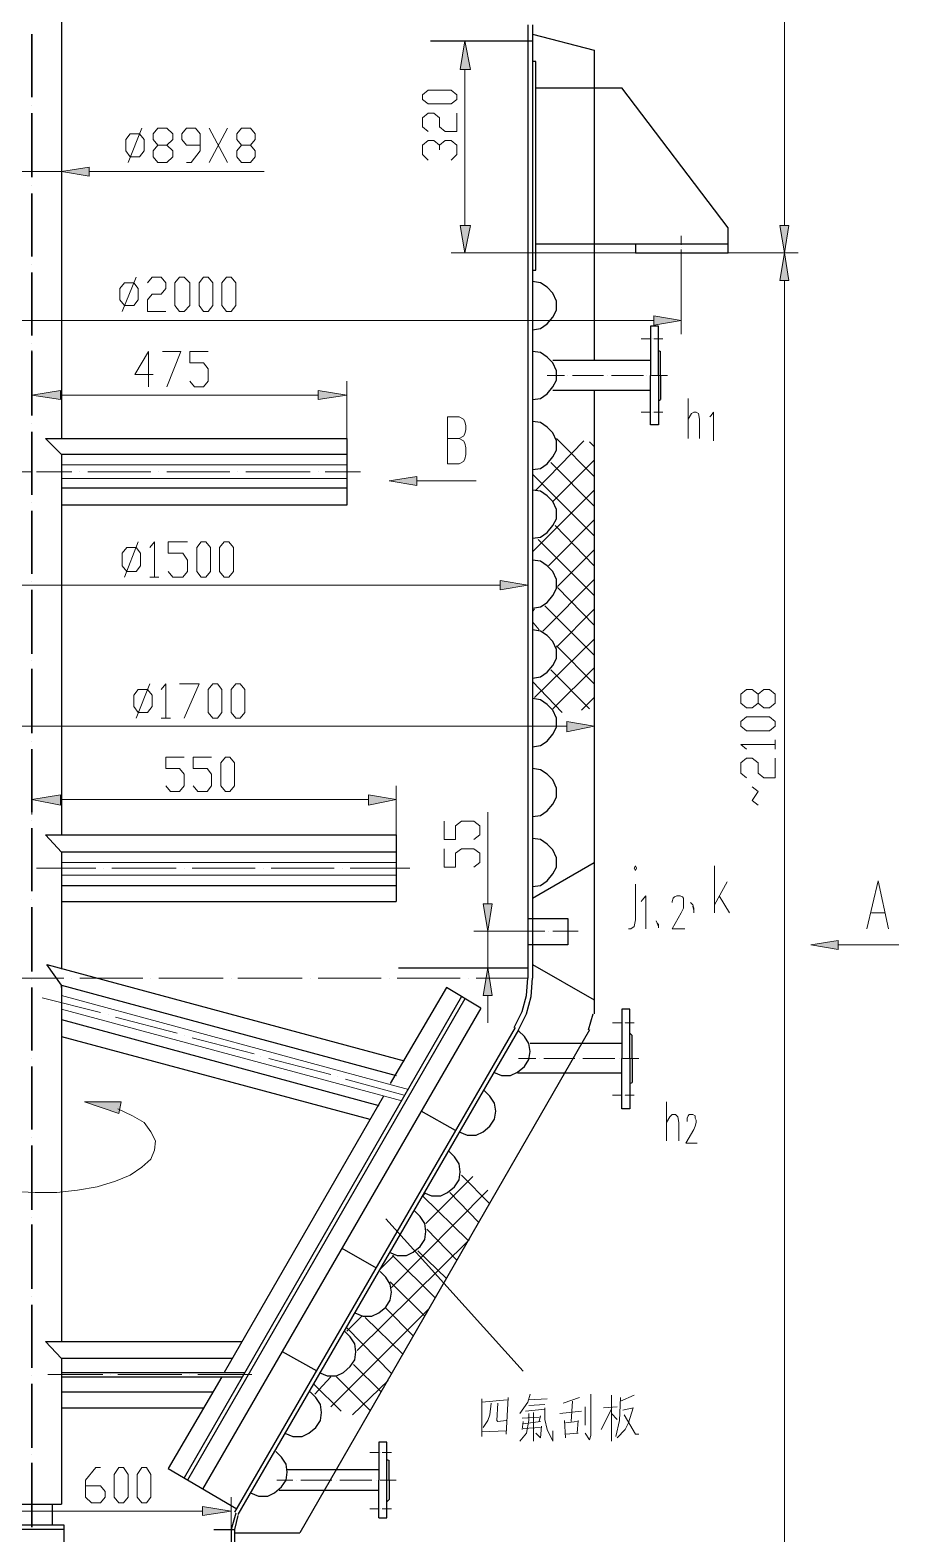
# Model space of a CAD drawing. Header units: inches. Extents: x -244 to 17, y 0 to 370.
# Drawn here: x -172.7 to -124.6, y 220.7 to 304.1 of the extents above; entities that cross this region are included whole.
import ezdxf

# ---------------------------------------------------------------- set-up
doc = ezdxf.new("R2010")
doc.units = ezdxf.units.IN
doc.header["$MEASUREMENT"] = 0
doc.layers.add('图层 1', color=7, linetype='Continuous')

# ---------------------------------------------------------------- blocks, each defined once
blk = doc.blocks.new('block 2')
at = {"layer": '图层 1', "true_color": 0xffffff}
h = blk.add_hatch(color=7, dxfattribs=at)
h.dxf.hatch_style = 2
h.paths.add_polyline_path([(281.813, 191.707), (281.242, 191.707), (281.559, 193.294)])
h = blk.add_hatch(color=7, dxfattribs=at)
h.dxf.hatch_style = 2
h.paths.add_polyline_path([(304.229, 191.707), (303.721, 191.707), (303.975, 193.294)])
h = blk.add_hatch(color=7, dxfattribs=at)
h.dxf.hatch_style = 2
h.paths.add_polyline_path([(316.611, 190.119), (316.103, 190.119), (316.357, 191.643)])
h = blk.add_hatch(color=7, dxfattribs=at)
h.dxf.hatch_style = 2
h.paths.add_polyline_path([(264.795, 188.341), (264.16, 188.468), (264.795, 190.373)])
h = blk.add_hatch(color=7, dxfattribs=at)
h.dxf.hatch_style = 2
h.paths.add_polyline_path([(242.38, 183.833), (241.872, 183.833), (242.126, 182.245)])
h = blk.add_hatch(color=7, dxfattribs=at)
h.dxf.hatch_style = 2
h.paths.add_polyline_path([(304.229, 177.419), (303.721, 177.419), (303.975, 175.832)])
h = blk.add_hatch(color=7, dxfattribs=at)
h.dxf.hatch_style = 2
h.paths.add_polyline_path([(281.813, 174.625), (281.242, 174.625), (281.559, 173.101)])
h = blk.add_hatch(color=7, dxfattribs=at)
h.dxf.hatch_style = 2
h.paths.add_polyline_path([(299.466, 171.958), (298.958, 171.958), (299.212, 173.482)])
h = blk.add_hatch(color=7, dxfattribs=at)
h.dxf.hatch_style = 2
h.paths.add_polyline_path([(313.373, 169.545), (313.373, 168.974), (311.849, 169.291)])
h = blk.add_hatch(color=7, dxfattribs=at)
h.dxf.hatch_style = 2
h.paths.add_polyline_path([(322.009, 169.545), (322.009, 168.974), (323.596, 169.291)])
h = blk.add_hatch(color=7, dxfattribs=at)
h.dxf.hatch_style = 2
h.paths.add_polyline_path([(270.701, 168.275), (270.701, 167.767), (272.225, 168.021)])
h = blk.add_hatch(color=7, dxfattribs=at)
h.dxf.hatch_style = 2
h.paths.add_polyline_path([(275.781, 168.275), (275.781, 167.767), (274.257, 168.021)])
h = blk.add_hatch(color=7, dxfattribs=at)
h.dxf.hatch_style = 2
h.paths.add_polyline_path([(293.688, 167.323), (293.18, 167.323), (293.434, 165.799)])
h = blk.add_hatch(color=7, dxfattribs=at)
h.dxf.hatch_style = 2
h.paths.add_polyline_path([(285.877, 163.64), (285.306, 163.64), (285.623, 162.116)])
h = blk.add_hatch(color=7, dxfattribs=at)
h.dxf.hatch_style = 2
h.paths.add_polyline_path([(308.356, 158.814), (307.848, 158.814), (308.102, 157.29)])
h = blk.add_hatch(color=7, dxfattribs=at)
h.dxf.hatch_style = 2
h.paths.add_polyline_path([(310.325, 151.829), (310.325, 151.321), (311.849, 151.575)])
h = blk.add_hatch(color=7, dxfattribs=at)
h.dxf.hatch_style = 2
h.paths.add_polyline_path([(313.373, 151.829), (313.373, 151.321), (311.849, 151.575)])
h = blk.add_hatch(color=7, dxfattribs=at)
h.dxf.hatch_style = 2
h.paths.add_polyline_path([(273.749, 148.59), (273.241, 148.59), (273.495, 150.114)])
at = {"layer": '图层 1', "color": 7, "lineweight": 13, "true_color": 0xffffff}
for points in [[(308.102, 228.41), (308.102, 158.814)], [(285.623, 222.885), (285.623, 163.64)], [(293.434, 219.266), (293.434, 167.323)], [(299.72, 193.294), (299.72, 204.407)], [(242.126, 202.756), (242.126, 183.833)], [(264.414, 188.532), (264.033, 187.706), (263.652, 187.071), (263.144, 186.69), (262.636, 186.436), (262.128, 186.5), (261.62, 186.69), (261.176, 187.198), (260.731, 187.833), (260.414, 188.659), (260.096, 189.675), (259.906, 190.754), (259.779, 191.897), (259.779, 193.104), (259.842, 194.247)], [(316.357, 194.882), (316.357, 191.643)], [(282.893, 193.294), (280.734, 193.294)], [(281.813, 191.707), (281.242, 191.707), (281.559, 193.294), (281.813, 191.707)], [(306.451, 193.294), (303.213, 193.294)], [(304.229, 191.707), (303.721, 191.707), (303.975, 193.294), (304.229, 191.707)], [(281.559, 174.625), (281.559, 191.707)], [(303.975, 177.419), (303.975, 191.707)], [(269.939, 191.643), (264.859, 172.784)], [(270.701, 191.643), (265.494, 172.403)], [(277.368, 191.643), (277.368, 173.101)], [(278.067, 191.643), (278.067, 173.101)], [(299.339, 191.643), (299.339, 175.832)], [(300.101, 191.643), (300.101, 175.832)], [(316.611, 190.119), (316.103, 190.119), (316.357, 191.643), (316.611, 190.119)], [(316.167, 191.643), (317.119, 191.643)], [(264.795, 188.341), (264.16, 188.468), (264.795, 190.373), (264.795, 188.341)], [(316.357, 190.119), (316.357, 180.404)], [(242.38, 183.833), (241.872, 183.833), (242.126, 182.245), (242.38, 183.833)], [(240.919, 182.245), (242.888, 182.245)], [(304.229, 177.419), (303.721, 177.419), (303.975, 175.832), (304.229, 177.419)], [(301.562, 175.832), (304.737, 175.832)], [(281.813, 174.625), (281.242, 174.625), (281.559, 173.101), (281.813, 174.625)], [(258.318, 173.673), (249.873, 166.053)], [(299.466, 171.958), (298.958, 171.958), (299.212, 173.482), (299.466, 171.958)], [(279.591, 173.101), (282.321, 173.101)], [(299.212, 171.958), (299.212, 168.656)], [(311.849, 159.83), (311.849, 170.053)], [(323.596, 168.402), (323.596, 170.053)], [(313.373, 169.545), (313.373, 168.974), (311.849, 169.291), (313.373, 169.545)], [(313.373, 169.291), (322.009, 169.291)], [(322.009, 169.545), (322.009, 168.974), (323.596, 169.291), (322.009, 169.545)], [(272.225, 166.243), (272.225, 168.783)], [(274.257, 166.243), (274.257, 168.783)], [(270.701, 168.021), (269.177, 168.021)], [(270.701, 168.275), (270.701, 167.767), (272.225, 168.021), (270.701, 168.275)], [(272.225, 168.021), (274.257, 168.021)], [(275.781, 168.275), (275.781, 167.767), (274.257, 168.021), (275.781, 168.275)], [(275.781, 168.021), (280.861, 168.021)], [(293.688, 167.323), (293.18, 167.323), (293.434, 165.799), (293.688, 167.323)], [(295.974, 165.799), (292.672, 165.799)], [(285.877, 163.64), (285.306, 163.64), (285.623, 162.116), (285.877, 163.64)], [(282.448, 162.116), (286.385, 162.116)], [(308.356, 158.814), (307.848, 158.814), (308.102, 157.29), (308.356, 158.814)], [(264.795, 158.115), (262.636, 158.115)], [(263.652, 158.115), (263.97, 157.925), (264.097, 157.798), (264.097, 157.607), (263.97, 157.48), (263.652, 157.417), (262.636, 157.417)], [(263.716, 156.972), (263.779, 156.972), (263.906, 156.972), (264.033, 156.909), (264.097, 156.845), (264.097, 156.655), (264.033, 156.528), (263.906, 156.528), (263.779, 156.464), (263.652, 156.464), (263.462, 156.528), (263.271, 156.591), (262.509, 157.036), (262.509, 156.401)], [(303.784, 156.909), (301.562, 156.909)], [(302.641, 156.909), (302.959, 156.718), (303.022, 156.591), (303.022, 156.464), (302.959, 156.337), (302.641, 156.274), (301.562, 156.274)], [(311.531, 157.29), (307.34, 157.29)], [(302.768, 155.702), (302.832, 155.639), (303.022, 155.512), (301.435, 155.512)], [(311.849, 154.686), (311.849, 150.813)], [(311.849, 153.035), (311.849, 150.813)], [(310.325, 151.829), (310.325, 151.321), (311.849, 151.575), (310.325, 151.829)], [(313.373, 151.829), (313.373, 151.321), (311.849, 151.575), (313.373, 151.829)], [(236.093, 151.575), (310.325, 151.575)], [(313.373, 151.575), (341.44, 151.575)], [(273.749, 148.59), (273.241, 148.59), (273.495, 150.114), (273.749, 148.59)], [(273.495, 148.59), (273.495, 145.225)]]:
    blk.add_lwpolyline(points, dxfattribs=at)
at = {"layer": '图层 1', "color": 7, "lineweight": 25, "true_color": 0xffffff}
for points in [[(241.11, 191.516), (238.887, 191.516), (238.887, 195.009), (241.11, 195.009), (241.11, 194.691)], [(241.364, 191.516), (241.11, 191.516), (241.11, 195.009), (241.364, 195.009), (241.364, 191.516)], [(242.507, 194.882), (242.507, 191.643)], [(250.571, 182.182), (250.571, 191.643), (251.524, 192.532), (251.524, 181.674)], [(278.638, 173.101), (278.638, 191.643), (279.591, 192.532), (279.591, 173.101)], [(300.673, 175.832), (300.673, 191.643), (301.562, 192.532), (301.562, 175.832)], [(241.364, 192.151), (242.507, 192.151)], [(272.415, 192.469), (267.081, 172.657)], [(271.272, 191.643), (272.415, 192.469)], [(250.571, 191.643), (242.507, 191.643)], [(247.841, 191.643), (247.841, 183.769)], [(248.73, 191.643), (248.73, 183.261)], [(249.555, 191.643), (249.555, 181.61)], [(249.809, 191.643), (249.809, 181.483)], [(271.145, 191.643), (271.272, 191.643), (251.524, 191.643)], [(268.415, 191.643), (263.843, 174.562)], [(269.367, 191.643), (264.605, 174.054)], [(271.272, 191.643), (266.256, 173.101)], [(278.638, 191.643), (272.161, 191.643)], [(275.908, 191.643), (275.908, 173.101)], [(276.797, 191.643), (276.797, 173.101)], [(300.673, 191.643), (279.591, 191.643)], [(301.562, 175.832), (297.879, 175.832), (297.879, 191.643)], [(298.831, 191.643), (298.831, 175.832)], [(324.803, 191.643), (301.562, 191.643)], [(249.555, 182.753), (244.475, 185.738), (242.253, 181.928)], [(270.51, 169.291), (243.84, 184.658)], [(270.637, 169.482), (243.967, 184.849)], [(270.002, 168.402), (243.332, 183.833)], [(241.11, 183.198), (241.11, 182.055)], [(265.113, 173.8), (249.809, 182.626)], [(241.11, 182.245), (236.728, 182.245)], [(241.11, 182.055), (236.728, 182.055)], [(240.919, 182.055), (240.919, 178.435)], [(241.999, 181.991), (241.11, 182.245)], [(241.872, 181.864), (241.11, 182.055)], [(268.796, 166.307), (241.935, 181.864)], [(268.923, 166.497), (242.062, 182.055)], [(243.142, 181.166), (242.951, 180.721), (242.951, 180.213), (243.142, 179.832), (243.459, 179.451), (243.84, 179.197), (244.285, 179.134), (244.729, 179.197), (245.11, 179.451), (245.428, 179.769)], [(243.269, 174.054), (243.269, 179.578)], [(246.444, 179.261), (246.253, 178.816), (246.253, 178.308), (246.444, 177.927), (246.761, 177.546), (247.142, 177.292), (247.587, 177.229), (248.031, 177.292), (248.412, 177.546), (248.73, 177.864)], [(249.873, 177.483), (250.952, 179.388)], [(268.796, 162.37), (240.919, 178.435)], [(244.412, 174.054), (244.412, 179.134)], [(249.809, 177.356), (249.619, 176.911), (249.619, 176.403), (249.809, 176.022), (250.126, 175.641), (250.508, 175.387), (250.952, 175.324), (251.397, 175.387), (251.778, 175.641), (252.095, 175.959)], [(255.588, 174.181), (256.667, 176.086)], [(253.111, 175.387), (252.921, 174.943), (252.921, 174.435), (253.111, 174.054), (253.429, 173.673), (253.81, 173.419), (254.254, 173.355), (254.699, 173.419), (255.08, 173.673), (255.397, 173.99)], [(241.745, 174.054), (241.745, 173.609), (243.84, 173.609)], [(241.745, 174.054), (243.84, 174.054)], [(242.634, 173.609), (242.761, 173.482)], [(243.84, 173.482), (242.761, 173.482)], [(245.936, 174.054), (243.84, 174.054)], [(243.84, 173.609), (245.936, 173.609)], [(243.84, 173.482), (244.92, 173.482)], [(244.983, 173.609), (244.92, 173.482)], [(245.936, 173.609), (245.936, 174.054)], [(256.477, 173.482), (256.286, 173.038), (256.286, 172.53), (256.477, 172.149), (256.794, 171.768), (257.175, 171.514), (257.62, 171.45), (258.064, 171.514), (258.445, 171.768), (258.763, 172.085)], [(271.145, 170.307), (265.811, 173.419)], [(272.225, 172.974), (272.225, 165.799)], [(279.591, 173.101), (275.908, 173.101)], [(263.208, 169.799), (264.287, 171.704)], [(259.779, 171.577), (259.588, 171.133), (259.588, 170.625), (259.779, 170.244), (260.096, 169.863), (260.477, 169.609), (260.922, 169.545), (261.366, 169.609), (261.747, 169.863), (262.065, 170.18)], [(323.596, 171.196), (323.596, 165.545)], [(270.002, 168.402), (271.145, 170.307)], [(263.144, 169.609), (262.954, 169.164), (262.954, 168.656), (263.144, 168.275), (263.462, 167.894), (263.843, 167.64), (264.287, 167.577), (264.732, 167.64), (265.113, 167.894), (265.43, 168.212)], [(266.446, 167.704), (266.256, 167.259), (266.256, 166.751), (266.446, 166.37), (266.764, 165.989), (267.145, 165.735), (267.589, 165.672), (268.034, 165.735), (268.415, 165.989), (268.732, 166.307)], [(266.383, 160.592), (266.383, 166.37)], [(268.796, 166.307), (269.685, 165.862), (270.637, 165.608), (271.653, 165.545)], [(268.923, 166.561), (269.812, 166.116), (270.701, 165.862), (271.653, 165.799)], [(268.034, 160.592), (268.034, 165.672)], [(272.415, 165.545), (270.447, 162.116)], [(324.485, 165.799), (271.653, 165.799)], [(324.485, 165.545), (271.653, 165.545)], [(273.495, 163.576), (273.495, 165.799)], [(274.955, 165.799), (274.955, 163.576)], [(276.098, 165.545), (278.067, 162.116)], [(276.733, 165.545), (276.797, 165.1), (277.051, 164.719), (277.432, 164.402), (277.813, 164.211), (278.321, 164.211), (278.765, 164.402), (279.083, 164.719), (279.337, 165.1), (279.4, 165.545)], [(280.607, 165.545), (280.67, 165.1), (280.924, 164.719), (281.305, 164.402), (281.686, 164.211), (282.194, 164.211), (282.639, 164.402), (282.956, 164.719), (283.21, 165.1), (283.274, 165.545)], [(284.48, 165.545), (284.544, 165.1), (284.798, 164.719), (285.179, 164.402), (285.56, 164.211), (286.068, 164.211), (286.512, 164.402), (286.83, 164.719), (287.084, 165.1), (287.147, 165.545)], [(288.29, 165.545), (288.354, 165.1), (288.608, 164.719), (288.989, 164.402), (289.37, 164.211), (289.878, 164.211), (290.322, 164.402), (290.64, 164.719), (290.894, 165.1), (290.957, 165.545)], [(292.164, 165.545), (292.227, 165.1), (292.481, 164.719), (292.862, 164.402), (293.243, 164.211), (293.751, 164.211), (294.196, 164.402), (294.513, 164.719), (294.767, 165.1), (294.831, 165.545)], [(296.037, 165.545), (296.101, 165.1), (296.355, 164.719), (296.736, 164.402), (297.117, 164.211), (297.625, 164.211), (298.069, 164.402), (298.387, 164.719), (298.641, 165.1), (298.704, 165.545)], [(299.847, 165.545), (299.911, 165.1), (300.165, 164.719), (300.546, 164.402), (300.927, 164.211), (301.435, 164.211), (301.879, 164.402), (302.197, 164.719), (302.451, 165.1), (302.514, 165.545)], [(303.721, 165.545), (303.784, 165.1), (304.038, 164.719), (304.419, 164.402), (304.8, 164.211), (305.308, 164.211), (305.753, 164.402), (306.07, 164.719), (306.324, 165.1), (306.388, 165.545)], [(307.594, 165.545), (307.658, 165.1), (307.912, 164.719), (308.293, 164.402), (308.674, 164.211), (309.182, 164.211), (309.626, 164.402), (309.944, 164.719), (310.198, 165.1), (310.261, 165.545)], [(310.896, 165.545), (310.896, 165.354), (322.453, 165.354), (322.453, 165.545), (310.896, 165.545)], [(312.357, 165.354), (312.357, 154.686)], [(320.993, 165.354), (320.993, 160.592)], [(323.977, 165.545), (323.088, 162.116)], [(301.562, 164.211), (301.562, 164.211)], [(304.229, 159.004), (304.229, 164.402)], [(305.88, 159.004), (305.88, 164.402)], [(274.955, 163.576), (273.495, 163.576)], [(268.796, 162.433), (269.685, 162.179)], [(304.229, 162.116), (269.685, 162.116)], [(323.088, 162.116), (305.88, 162.116)], [(264.414, 160.147), (264.414, 160.592)], [(264.414, 160.592), (267.208, 160.592)], [(267.208, 160.147), (264.414, 160.147)], [(265.811, 160.147), (265.875, 160.02)], [(269.939, 160.592), (267.208, 160.592)], [(267.208, 160.147), (269.939, 160.147)], [(268.605, 160.147), (268.478, 160.02)], [(269.939, 160.147), (269.939, 160.592)], [(312.357, 159.83), (311.849, 159.83), (311.849, 154.686), (313.246, 154.686), (320.993, 160.592)], [(267.208, 160.02), (265.875, 160.02)], [(267.208, 160.02), (268.478, 160.02)], [(302.324, 158.56), (302.324, 159.004)], [(302.324, 159.004), (305.054, 159.004)], [(305.054, 158.56), (302.324, 158.56)], [(303.657, 158.56), (303.721, 158.433)], [(305.054, 158.433), (303.721, 158.433)], [(307.785, 159.004), (305.054, 159.004)], [(305.054, 158.56), (307.785, 158.56)], [(305.054, 158.433), (306.388, 158.433)], [(306.451, 158.56), (306.388, 158.433)], [(307.785, 158.56), (307.785, 159.004)]]:
    blk.add_lwpolyline(points, dxfattribs=at)
at = {"layer": '图层 1', "color": 7, "lineweight": 5, "true_color": 0xffffff}
for points in [[(271.653, 195.009), (271.653, 191.516)], [(269.748, 189.484), (270.574, 192.723)], [(277.749, 193.04), (277.749, 189.738)], [(299.72, 193.04), (299.72, 191.072)], [(310.134, 193.294), (309.817, 193.294)], [(310.134, 193.294), (309.817, 193.294)], [(310.198, 193.294), (310.198, 193.294)], [(310.198, 193.294), (310.198, 193.294)], [(310.642, 193.294), (310.261, 193.294)], [(310.642, 193.294), (310.261, 193.294)], [(249.682, 192.405), (249.682, 189.357)], [(271.653, 191.072), (271.653, 191.072)], [(271.653, 190.627), (271.653, 187.135)], [(299.72, 190.627), (299.72, 190.627)], [(299.72, 190.183), (299.72, 186.69)], [(277.749, 189.294), (277.749, 189.294)], [(249.682, 188.913), (249.682, 188.913)], [(249.682, 188.532), (249.682, 184.976)], [(268.605, 185.23), (269.494, 188.659)], [(269.621, 189.04), (269.621, 189.04)], [(277.749, 188.849), (277.749, 185.293)], [(271.653, 186.69), (271.653, 186.69)], [(271.653, 186.246), (271.653, 182.69)], [(299.72, 186.246), (299.72, 186.246)], [(299.72, 185.801), (299.72, 182.309)], [(249.682, 184.531), (249.682, 184.531)], [(267.462, 180.975), (268.351, 184.404)], [(268.478, 184.849), (268.478, 184.849)], [(277.749, 184.849), (277.749, 184.849)], [(277.749, 184.404), (277.749, 180.912)], [(249.682, 184.087), (249.682, 181.102)], [(271.653, 182.245), (271.653, 182.245)], [(271.653, 181.864), (271.653, 178.308)], [(299.72, 181.864), (299.72, 181.864)], [(299.72, 181.42), (299.72, 177.864)], [(266.319, 176.721), (267.208, 180.15)], [(267.335, 180.594), (267.335, 180.594)], [(277.749, 180.467), (277.749, 180.467)], [(243.84, 179.705), (243.84, 178.816)], [(277.749, 180.023), (277.749, 176.53)], [(243.84, 178.626), (243.84, 178.626)], [(243.84, 178.372), (243.84, 176.657)], [(247.65, 176.149), (249.174, 177.673)], [(248.603, 177.61), (249.555, 176.721)], [(271.653, 177.864), (271.653, 177.864)], [(247.904, 176.721), (253.302, 171.323)], [(271.653, 177.419), (271.653, 173.927)], [(299.72, 177.419), (299.72, 177.419)], [(299.72, 177.038), (299.72, 175.07)], [(243.84, 176.403), (243.84, 176.403)], [(243.84, 176.213), (243.84, 174.435)], [(247.714, 174.562), (249.555, 176.403)], [(265.176, 172.657), (266.065, 175.895)], [(266.192, 176.34), (266.192, 176.34)], [(277.749, 176.086), (277.749, 176.086)], [(247.46, 175.514), (249.365, 173.546)], [(248.73, 173.927), (250.254, 175.451)], [(249.746, 173.355), (252.286, 175.832)], [(251.016, 175.26), (257.175, 169.037)], [(252.095, 175.832), (252.921, 175.006)], [(277.749, 175.641), (277.749, 172.339)], [(242.253, 174.562), (242.253, 174.054)], [(245.364, 174.562), (245.364, 174.054)], [(250.825, 172.72), (252.857, 174.816)], [(242.253, 173.99), (242.253, 173.99)], [(242.253, 173.863), (242.253, 173.355)], [(243.84, 174.181), (243.84, 174.181)], [(243.84, 173.99), (243.84, 173.101)], [(245.364, 173.99), (245.364, 173.99)], [(245.364, 173.863), (245.364, 173.355)], [(251.841, 172.149), (253.365, 173.673)], [(252.921, 171.514), (254.826, 173.419)], [(255.524, 173.99), (256.286, 173.228)], [(271.653, 173.482), (271.653, 173.482)], [(253.937, 170.942), (256.286, 173.292)], [(254.508, 173.355), (259.906, 168.021)], [(271.653, 173.038), (271.653, 169.545)], [(255.016, 170.307), (256.54, 171.895)], [(259.461, 171.704), (259.715, 171.514)], [(256.032, 169.736), (257.747, 171.387)], [(257.112, 169.101), (259.588, 171.641)], [(258.064, 171.45), (260.668, 168.847)], [(258.128, 168.529), (259.779, 170.117)], [(259.144, 167.894), (260.731, 169.482)], [(271.653, 169.101), (271.653, 169.101)], [(271.653, 168.656), (271.653, 165.799)], [(267.208, 166.307), (267.208, 165.354)], [(274.257, 164.846), (274.257, 166.243)], [(267.208, 165.164), (267.208, 165.164)], [(286.385, 163.894), (288.1, 165.545)], [(287.211, 165.418), (290.449, 162.116)], [(290.957, 165.164), (291.402, 165.545)], [(291.973, 165.545), (292.1, 165.418)], [(292.862, 162.116), (295.974, 165.227)], [(295.275, 165.545), (298.704, 162.116)], [(296.164, 162.116), (299.593, 165.545)], [(298.704, 165.354), (301.435, 162.687)], [(267.208, 164.91), (267.208, 163.195)], [(274.257, 164.656), (274.257, 164.656)], [(274.257, 163.005), (274.257, 164.402)], [(286.576, 162.37), (288.735, 164.529)], [(286.576, 164.402), (288.862, 162.116)], [(287.973, 162.116), (290.068, 164.211)], [(289.56, 162.116), (292.291, 164.846)], [(290.005, 164.211), (292.1, 162.116)], [(290.894, 164.973), (293.751, 162.116)], [(294.513, 164.656), (297.053, 162.116)], [(294.513, 162.116), (296.736, 164.275)], [(297.815, 162.116), (300.228, 164.529)], [(298.069, 164.402), (300.355, 162.116)], [(299.466, 162.116), (301.562, 164.211)], [(305.054, 164.719), (305.054, 163.767)], [(291.211, 162.116), (293.307, 164.148)], [(293.37, 164.148), (295.402, 162.116)], [(305.054, 163.576), (305.054, 163.576)], [(267.208, 162.941), (267.208, 162.941)], [(267.208, 162.751), (267.208, 160.973)], [(286.512, 162.814), (287.211, 162.116)], [(305.054, 163.322), (305.054, 161.608)], [(301.117, 162.116), (301.371, 162.37)], [(265.176, 161.1), (265.176, 160.592)], [(269.177, 161.1), (269.177, 160.592)], [(305.054, 161.354), (305.054, 161.354)], [(305.054, 161.163), (305.054, 159.385)], [(265.176, 160.465), (265.176, 160.465)], [(265.176, 160.401), (265.176, 159.893)], [(267.208, 160.719), (267.208, 160.719)], [(267.208, 160.528), (267.208, 159.639)], [(269.177, 160.465), (269.177, 160.465)], [(269.177, 160.401), (269.177, 159.893)], [(303.022, 159.512), (303.022, 159.004)], [(305.054, 159.195), (305.054, 159.195)], [(307.086, 159.512), (307.086, 159.004)], [(303.022, 158.877), (303.022, 158.877)], [(303.022, 158.814), (303.022, 158.306)], [(305.054, 158.941), (305.054, 158.052)], [(307.086, 158.877), (307.086, 158.877)], [(307.086, 158.814), (307.086, 158.306)], [(311.531, 157.29), (312.039, 157.29)], [(312.166, 157.29), (312.166, 157.29)], [(312.293, 157.29), (312.801, 157.29)]]:
    blk.add_lwpolyline(points, dxfattribs=at)
at = {"layer": '图层 1', "color": 7, "lineweight": 35, "true_color": 0xffffff}
for points in [[(244.793, 193.294), (241.237, 193.294)], [(245.237, 193.294), (245.237, 193.294)], [(249.174, 193.294), (245.618, 193.294)], [(249.619, 193.294), (249.619, 193.294)], [(253.556, 193.294), (250.063, 193.294)], [(254, 193.294), (254, 193.294)], [(258.001, 193.294), (254.445, 193.294)], [(258.382, 193.294), (258.382, 193.294)], [(262.382, 193.294), (258.826, 193.294)], [(262.827, 193.294), (262.827, 193.294)], [(266.764, 193.294), (263.271, 193.294)], [(267.208, 193.294), (267.208, 193.294)], [(271.145, 193.294), (267.653, 193.294)], [(271.59, 193.294), (271.59, 193.294)], [(275.59, 193.294), (272.034, 193.294)], [(276.035, 193.294), (276.035, 193.294)], [(279.972, 193.294), (276.479, 193.294)], [(280.416, 193.294), (280.416, 193.294)], [(284.353, 193.294), (280.861, 193.294)], [(284.798, 193.294), (284.798, 193.294)], [(288.798, 193.294), (285.242, 193.294)], [(289.243, 193.294), (289.243, 193.294)], [(293.18, 193.294), (289.624, 193.294)], [(293.624, 193.294), (293.624, 193.294)], [(297.561, 193.294), (294.069, 193.294)], [(298.006, 193.294), (298.006, 193.294)], [(301.943, 193.294), (298.45, 193.294)], [(302.387, 193.294), (302.387, 193.294)], [(306.388, 193.294), (302.832, 193.294)], [(306.832, 193.294), (306.832, 193.294)], [(310.769, 193.294), (307.277, 193.294)], [(311.214, 193.294), (311.214, 193.294)], [(315.151, 193.294), (311.658, 193.294)], [(315.595, 193.294), (315.595, 193.294)], [(319.596, 193.294), (316.04, 193.294)], [(320.04, 193.294), (320.04, 193.294)], [(323.977, 193.294), (320.485, 193.294)]]:
    blk.add_lwpolyline(points, dxfattribs=at)
at = {"layer": '图层 1', "lineweight": 0}
for points in [[(281.813, 191.707), (281.242, 191.707), (281.559, 193.294), (281.813, 191.707)], [(304.229, 191.707), (303.721, 191.707), (303.975, 193.294), (304.229, 191.707)], [(316.611, 190.119), (316.103, 190.119), (316.357, 191.643), (316.611, 190.119)], [(264.795, 188.341), (264.16, 188.468), (264.795, 190.373), (264.795, 188.341)], [(242.38, 183.833), (241.872, 183.833), (242.126, 182.245), (242.38, 183.833)], [(304.229, 177.419), (303.721, 177.419), (303.975, 175.832), (304.229, 177.419)], [(281.813, 174.625), (281.242, 174.625), (281.559, 173.101), (281.813, 174.625)], [(299.466, 171.958), (298.958, 171.958), (299.212, 173.482), (299.466, 171.958)], [(313.373, 169.545), (313.373, 168.974), (311.849, 169.291), (313.373, 169.545)], [(322.009, 169.545), (322.009, 168.974), (323.596, 169.291), (322.009, 169.545)], [(270.701, 168.275), (270.701, 167.767), (272.225, 168.021), (270.701, 168.275)], [(275.781, 168.275), (275.781, 167.767), (274.257, 168.021), (275.781, 168.275)], [(293.688, 167.323), (293.18, 167.323), (293.434, 165.799), (293.688, 167.323)], [(285.877, 163.64), (285.306, 163.64), (285.623, 162.116), (285.877, 163.64)], [(308.356, 158.814), (307.848, 158.814), (308.102, 157.29), (308.356, 158.814)], [(310.325, 151.829), (310.325, 151.321), (311.849, 151.575), (310.325, 151.829)], [(313.373, 151.829), (313.373, 151.321), (311.849, 151.575), (313.373, 151.829)], [(273.749, 148.59), (273.241, 148.59), (273.495, 150.114), (273.749, 148.59)]]:
    blk.add_lwpolyline(points, dxfattribs=at)
at = {"layer": '图层 1', "color": 7, "lineweight": 20, "true_color": 0xffffff}
for points in [[(243.523, 190.31), (243.523, 189.484), (243.205, 189.23), (242.888, 189.23), (242.57, 189.484), (242.57, 189.992), (242.888, 190.31), (243.84, 190.31), (244.539, 189.738), (244.539, 189.484)], [(242.57, 188.468), (242.888, 188.722), (244.158, 188.722), (244.539, 188.468), (244.539, 188.214), (244.158, 187.96), (242.888, 187.96), (242.57, 188.214), (242.57, 188.468)], [(308.928, 188.151), (309.245, 188.405), (309.88, 188.405), (310.198, 188.151), (310.198, 187.643), (309.88, 187.389), (309.245, 187.389), (308.928, 187.643), (308.928, 188.151)], [(286.385, 187.389), (286.703, 187.643), (287.338, 187.643), (287.655, 187.389), (287.655, 186.881), (287.338, 186.627), (286.703, 186.627), (286.385, 186.881), (286.385, 187.389)], [(293.878, 188.151), (295.847, 187.389)], [(294.196, 188.024), (294.513, 188.278), (295.212, 188.278), (295.529, 188.024), (295.529, 187.516), (295.212, 187.262), (294.513, 187.262), (294.196, 187.516), (294.196, 188.024)], [(305.118, 186.563), (305.118, 187.579), (306.388, 186.817), (304.419, 186.817)], [(308.61, 188.278), (310.515, 187.516)], [(316.865, 187.96), (318.77, 187.198)], [(317.183, 187.833), (317.5, 188.087), (318.135, 188.087), (318.453, 187.833), (318.453, 187.325), (318.135, 187.071), (317.5, 187.071), (317.183, 187.325), (317.183, 187.833)], [(242.57, 187.198), (242.888, 187.452), (244.158, 187.452), (244.539, 187.198), (244.539, 186.944), (244.158, 186.69), (242.888, 186.69), (242.57, 186.944), (242.57, 187.198)], [(286.068, 187.516), (287.973, 186.754)], [(295.529, 186.754), (295.847, 186.5), (293.878, 186.5)], [(293.878, 186.754), (293.878, 186.246)], [(310.198, 186.881), (310.515, 186.627), (310.515, 186.119), (310.198, 185.865), (309.88, 185.865), (309.563, 186.119), (309.563, 186.627), (309.245, 186.881), (308.61, 186.881), (308.61, 185.865)], [(282.321, 185.865), (282.004, 185.611), (282.004, 185.103), (282.321, 184.849), (282.956, 184.849), (283.274, 185.103), (283.274, 185.865), (283.909, 185.865), (283.909, 184.849)], [(287.655, 186.119), (287.973, 185.865), (286.068, 185.865)], [(286.068, 186.119), (286.068, 185.611)], [(306.388, 186.055), (306.388, 185.039), (304.419, 185.801)], [(317.818, 185.801), (317.5, 185.484), (317.183, 185.484), (316.865, 185.801), (316.865, 186.309), (317.183, 186.563), (317.5, 186.563), (317.818, 186.309), (317.818, 185.801), (318.135, 185.484), (318.453, 185.484), (318.77, 185.801), (318.77, 186.309), (318.453, 186.563), (318.135, 186.563), (317.818, 186.309)], [(287.973, 185.103), (287.973, 184.023), (286.068, 184.849)], [(294.196, 185.738), (293.878, 185.484), (293.878, 184.912), (294.196, 184.658), (294.831, 184.658), (295.212, 184.912), (295.212, 185.738), (295.847, 185.738), (295.847, 184.658)], [(308.61, 185.103), (308.928, 185.357), (310.198, 185.357), (310.515, 185.103), (310.515, 184.849), (310.198, 184.531), (308.928, 184.531), (308.61, 184.849), (308.61, 185.103)], [(282.321, 184.341), (282.004, 184.087), (282.004, 183.579), (282.321, 183.325), (282.956, 183.325), (283.274, 183.579), (283.274, 184.341), (283.909, 184.341), (283.909, 183.325)], [(304.737, 184.531), (304.419, 184.277), (304.419, 183.769), (304.737, 183.515), (305.435, 183.515), (305.753, 183.769), (305.753, 184.531), (306.388, 184.531), (306.388, 183.515)], [(316.865, 184.722), (316.865, 184.468), (317.5, 183.96), (318.453, 183.96), (318.77, 184.214), (318.77, 184.722), (318.453, 184.976), (318.135, 184.976), (317.818, 184.722), (317.818, 183.96)], [(286.068, 183.261), (286.385, 183.515), (287.655, 183.515), (287.973, 183.261), (287.973, 183.007), (287.655, 182.753), (286.385, 182.753), (286.068, 183.007), (286.068, 183.261)], [(293.878, 183.896), (294.196, 184.15), (295.529, 184.15), (295.847, 183.896), (295.847, 183.642), (295.529, 183.388), (294.196, 183.388), (293.878, 183.642), (293.878, 183.896)], [(308.61, 183.769), (308.928, 184.023), (310.198, 184.023), (310.515, 183.769), (310.515, 183.515), (310.198, 183.261), (308.928, 183.261), (308.61, 183.515), (308.61, 183.769)], [(316.865, 183.452), (318.77, 182.436)], [(318.77, 183.452), (316.865, 182.436)], [(282.004, 182.563), (282.321, 182.817), (283.591, 182.817), (283.909, 182.563), (283.909, 182.309), (283.591, 182.055), (282.321, 182.055), (282.004, 182.309), (282.004, 182.563)], [(293.878, 182.626), (294.196, 182.88), (295.529, 182.88), (295.847, 182.626), (295.847, 182.372), (295.529, 182.118), (294.196, 182.118), (293.878, 182.372), (293.878, 182.626)], [(308.61, 182.499), (308.928, 182.753), (310.198, 182.753), (310.515, 182.499), (310.515, 182.245), (310.198, 181.991), (308.928, 181.991), (308.61, 182.245), (308.61, 182.499)], [(286.068, 181.991), (286.385, 182.245), (287.655, 182.245), (287.973, 181.991), (287.973, 181.737), (287.655, 181.483), (286.385, 181.483), (286.068, 181.737), (286.068, 181.991)], [(317.818, 181.166), (317.5, 180.912), (317.183, 180.912), (316.865, 181.166), (316.865, 181.674), (317.183, 181.928), (317.5, 181.928), (317.818, 181.674), (317.818, 181.166), (318.135, 180.912), (318.453, 180.912), (318.77, 181.166), (318.77, 181.674), (318.453, 181.928), (318.135, 181.928), (317.818, 181.674)], [(316.992, 171.323), (317.31, 171.641), (317.818, 171.641), (318.072, 171.323), (318.072, 171.006), (317.818, 170.688), (317.564, 170.688)], [(318.58, 171.323), (318.834, 171.641), (319.342, 171.641), (319.596, 171.323), (319.596, 171.006), (319.342, 170.688), (318.834, 170.688), (318.58, 170.371), (318.58, 169.736), (319.596, 169.736)], [(320.358, 169.736), (320.104, 170.053), (320.104, 171.323), (320.358, 171.641), (320.612, 171.641), (320.866, 171.323), (320.866, 170.053), (320.612, 169.736), (320.358, 169.736)], [(277.813, 168.783), (278.067, 168.466), (278.575, 168.466), (278.829, 168.783), (278.829, 169.482), (278.575, 169.799), (277.813, 169.799), (277.813, 170.434), (278.829, 170.434)], [(279.337, 168.783), (279.591, 168.466), (280.099, 168.466), (280.353, 168.783), (280.353, 169.482), (280.099, 169.799), (279.337, 169.799), (279.337, 170.434), (280.353, 170.434)], [(301.562, 169.609), (301.435, 169.355), (301.308, 169.291), (301.054, 169.228), (300.673, 169.228), (300.419, 169.291), (300.292, 169.355), (300.165, 169.609), (300.165, 170.244), (302.768, 170.244), (302.768, 169.609), (302.641, 169.355), (302.514, 169.291), (302.26, 169.228), (302.07, 169.228), (301.816, 169.291), (301.689, 169.355), (301.562, 169.609), (301.562, 170.244)], [(317.818, 170.688), (318.072, 170.371), (318.072, 170.053), (317.818, 169.736), (317.31, 169.736), (316.992, 170.053)], [(248.349, 168.339), (246.253, 168.339)], [(246.507, 168.339), (246.571, 167.005)], [(248.095, 167.831), (247.46, 167.894), (247.142, 168.021), (246.761, 168.275)], [(248.285, 166.942), (248.158, 168.339)], [(246.38, 167.005), (248.412, 166.878)], [(248.095, 167.45), (247.142, 167.513), (247.079, 167.45), (247.142, 167.005)], [(247.523, 165.735), (247.142, 165.735), (246.444, 165.862), (245.999, 166.243)], [(247.079, 166.053), (246.634, 166.116)], [(246.698, 166.053), (246.761, 165.1)], [(247.079, 165.1), (246.951, 166.053)], [(247.269, 166.116), (247.333, 165.164)], [(248.158, 165.799), (247.523, 166.243)], [(247.65, 165.926), (247.777, 164.846)], [(245.999, 165.481), (247.587, 165.481)], [(246.825, 165.037), (246.19, 165.1), (246.444, 165.354)], [(247.396, 165.1), (247.079, 165.164)], [(247.968, 165.735), (248.031, 164.846)], [(248.603, 165.672), (248.158, 165.799)], [(248.285, 165.735), (248.349, 164.719)], [(247.841, 164.846), (247.206, 164.846), (246.634, 164.719), (245.999, 164.402), (246.571, 164.402)], [(247.142, 163.767), (246.19, 163.703)], [(246.444, 163.005), (246.38, 163.703)], [(247.015, 163.703), (247.079, 163.068)], [(248.222, 163.322), (247.079, 163.386)], [(247.523, 164.021), (247.65, 162.814)], [(248.412, 162.941), (248.095, 163.83)], [(248.603, 162.306), (246.317, 162.306), (246.063, 162.37), (246.444, 162.624)], [(247.142, 163.005), (246.444, 163.068)], [(247.904, 162.624), (246.888, 162.624)], [(247.777, 161.163), (246.634, 161.735)], [(248.539, 161.163), (245.999, 161.163)], [(248.412, 160.655), (247.142, 160.719), (246.253, 160.909)], [(247.523, 161.163), (247.206, 160.846)], [(247.904, 160.846), (247.841, 161.608)], [(247.714, 160.528), (247.841, 159.957), (247.015, 160.211), (246.634, 160.401), (246.19, 160.846)], [(247.46, 160.465), (246.38, 159.83), (246.38, 159.639)], [(248.222, 160.655), (248.539, 159.893)], [(276.86, 159.83), (274.892, 159.83), (274.511, 159.893), (274.384, 160.084), (274.384, 160.211)], [(275.908, 159.512), (275.971, 159.449), (276.225, 159.258), (274.384, 159.258)], [(277.749, 159.893), (277.622, 159.83), (277.749, 159.766), (277.876, 159.83), (277.749, 159.893)], [(274.447, 158.56), (274.447, 158.56)], [(274.701, 158.623), (274.638, 158.56)], [(275.844, 157.798), (275.908, 157.798), (276.098, 157.734), (276.162, 157.671), (276.225, 157.544), (276.225, 157.353), (276.162, 157.226), (276.098, 157.163), (275.908, 157.163), (275.717, 157.163), (275.527, 157.163), (275.273, 157.29), (274.384, 157.798), (274.384, 157.099)], [(275.844, 156.782), (275.717, 156.655)], [(275.273, 156.591), (275.273, 156.591)], [(275.717, 156.655), (275.527, 156.591)], [(277.876, 155.448), (275.273, 155.448)], [(276.225, 155.194), (275.273, 154.623)], [(276.987, 154.75), (275.717, 155.448)], [(282.766, 153.67), (283.02, 153.988), (283.591, 153.988), (283.845, 153.67), (283.845, 153.353), (283.591, 153.035), (283.02, 153.035), (282.766, 152.718), (282.766, 152.083), (283.845, 152.083)], [(284.353, 153.67), (284.607, 153.988), (284.607, 152.083)], [(285.623, 152.083), (285.369, 152.4), (285.369, 153.67), (285.623, 153.988), (285.877, 153.988), (286.131, 153.67), (286.131, 152.4), (285.877, 152.083), (285.623, 152.083)], [(287.401, 153.035), (287.655, 152.718), (287.655, 152.4), (287.401, 152.083), (286.893, 152.083), (286.639, 152.4), (286.639, 152.718), (286.893, 153.035), (287.401, 153.035), (287.655, 153.353), (287.655, 153.67), (287.401, 153.988), (286.893, 153.988), (286.639, 153.67), (286.639, 153.353), (286.893, 153.035)], [(281.242, 153.035), (281.496, 153.353), (282.004, 153.035), (282.258, 153.353)], [(284.353, 152.083), (284.861, 152.083)], [(274.384, 147.003), (277.051, 146.368), (274.384, 145.796)], [(275.273, 146.749), (275.273, 145.987)]]:
    blk.add_lwpolyline(points, dxfattribs=at)
for points, knots in [([(274.828, 158.687), (274.828, 158.687), (274.701, 158.623), (274.701, 158.623), (274.701, 158.623), (274.511, 158.56), (274.511, 158.56), (274.511, 158.56), (274.447, 158.56), (274.447, 158.56), (274.447, 158.56), (274.511, 158.56), (274.511, 158.56), (274.511, 158.56), (274.638, 158.56), (274.638, 158.56)], [0, 0, 0, 0, 1, 1, 1, 2, 2, 2, 3, 3, 3, 4, 4, 4, 5, 5, 5, 5]), ([(275.654, 156.655), (275.654, 156.655), (275.4, 156.591), (275.4, 156.591), (275.4, 156.591), (275.273, 156.591), (275.273, 156.591), (275.273, 156.591), (275.4, 156.591), (275.4, 156.591), (275.4, 156.591), (275.527, 156.591), (275.527, 156.591)], [0, 0, 0, 0, 1, 1, 1, 2, 2, 2, 3, 3, 3, 4, 4, 4, 4])]:
    blk.add_open_spline(points, degree=3, knots=knots, dxfattribs=at)

msp = doc.modelspace()

# ---------------------------------------------------------------- block references
at = {"layer": '图层 1', "rotation": 90}
msp.add_blockref('block 2', (20.648, -20.119), dxfattribs=at)

doc.saveas('drawing.dxf')
